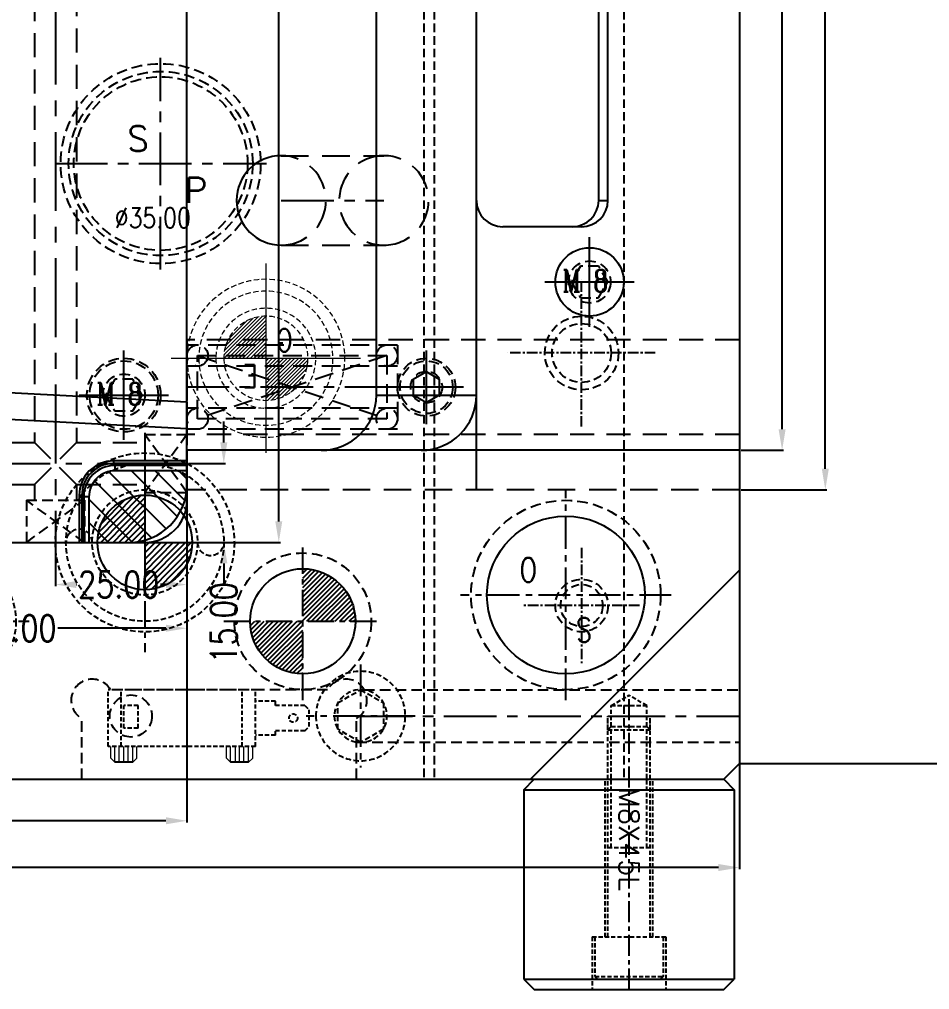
# Model space of a CAD drawing. Header units: millimetres. Extents: x 27300 to 28436, y -21252 to -20448.
# Drawn here: x 27896.8 to 28069.8, y -20883.9 to -20699.5 of the extents above; entities that cross this region are included whole.
import ezdxf

# ---------------------------------------------------------------- set-up
doc = ezdxf.new("R2010")
doc.units = ezdxf.units.MM
doc.header["$LTSCALE"] = 8
for name, pattern in [('CENTER', [2, 1.25, -0.25, 0.25, -0.25]), ('CENTER2', [1.125, 0.75, -0.125, 0.125, -0.125]), ('HIDDEN', [0.375, 0.25, -0.125]), ('HIDDEN2', [0.1875, 0.125, -0.0625])]:
    doc.linetypes.add(name, pattern=pattern)
doc.layers.get('DEFPOINTS').update_dxf_attribs({"color": 6})
for name, color, linetype in [('Cav-cor', 30, 'Continuous'), ('cen', 1, 'CENTER'), ('GE', 214, 'Continuous'), ('ha', 8, 'Continuous'), ('hidden', 4, 'HIDDEN'), ('m', 144, 'HIDDEN2'), ('PIN', 5, 'Continuous'), ('SCREW', 52, 'HIDDEN'), ('SLIDE', 6, 'Continuous'), ('SP', 3, 'Continuous'), ('SPRING', 7, 'Continuous'), ('WT', 4, 'Continuous'), ('文字', 1, 'Continuous')]:
    doc.layers.add(name, color=color, linetype=linetype)
doc.layers.add('dim', color=3, linetype='Continuous', lineweight=15)
doc.layers.add('MBOM-ASSIS-LAYER', color=71, linetype='Continuous', lineweight=9)
doc.styles.add('ROMANC', font='RomanC.ttf', dxfattribs={"width": 0.8, "height": 7})
doc.styles.add('ROMANS', font='ROMANS.shx', dxfattribs={"height": 5, "bigfont": 'chineset.shx'})
doc.styles.get("Standard").update_dxf_attribs({"font": 'txt.shx', "width": 0.8, "bigfont": 'chineset.shx'})
doc.styles.add('txt', font='txt.shx', dxfattribs={"width": 0.75, "height": 3.2})
doc.dimstyles.new('ISO-25', dxfattribs={"dimtxt": 5, "dimasz": 4, "dimexe": 0.3, "dimexo": 0.3, "dimtad": 0, "dimzin": 1, "dimdsep": 46, "dimtxsty": 'Standard', "dimcen": 0, "dimclrd": 3, "dimclre": 3, "dimclrt": 3, "dimazin": 0, "dimtfac": 1, "dimtofl": 0, "dimtmove": 0, "dimatfit": 0, "dimfxl": 0, "dimarcsym": 0})

# ---------------------------------------------------------------- blocks, each defined once
blk = doc.blocks.new('10')
at = {"layer": 'cen', "ltscale": 0.6}
for p, q in [((0, 9.76), (0, -9.76)), ((-10.35, 0), (10.35, 0))]:
    blk.add_line(p, q, dxfattribs=at)
at = {"layer": 'm'}
blk.add_lwpolyline([(0, 5), (-4.33, 2.5), (-4.33, -2.5), (0, -5), (4.33, -2.5), (4.33, 2.5)], close=True, dxfattribs=at)
for radius in [8.5, 5]:
    blk.add_circle((0, 0), radius, dxfattribs=at)
blk = doc.blocks.new('*D26363')
at = {"layer": 'DEFPOINTS', "color": 0}
for p in [(27733.66, -20840.93), (28033.66, -20840.93), (27733.66, -20860.73)]:
    blk.add_point(p, dxfattribs=at)
at = {"layer": 'dim', "color": 3, "lineweight": -2}
for p, q in [((27733.66, -20841.23), (27733.66, -20861.03)), ((28033.66, -20841.23), (28033.66, -20861.03)), ((27737.66, -20860.73), (27874.37, -20860.73)), ((28029.66, -20860.73), (27892.95, -20860.73))]:
    blk.add_line(p, q, dxfattribs=at)
at = {"layer": 'dim', "color": 3}
for points in [[(27737.66, -20860.06), (27737.66, -20861.39), (27733.66, -20860.73)], [(28029.66, -20861.39), (28029.66, -20860.06), (28033.66, -20860.73)]]:
    blk.add_solid(points, dxfattribs=at)
at = {"layer": 'dim', "color": 3, "insert": (27883.66, -20860.73), "char_height": 5, "attachment_point": 5}
blk.add_mtext('300.00', dxfattribs=at)
blk = doc.blocks.new('20130710.143713')
at = {"layer": 'PIN', "linetype": 'Continuous'}
h = blk.add_hatch(dxfattribs=at)
h.set_pattern_fill('ANSI31', color=256, scale=6.545455, angle=180.5, style=0)
h.set_pattern_definition([(225.5, (3368.2201, 113694.80675), (0.5835685493, -0.573471216), [])])
h.paths.add_polyline_path([(0, 0), (0.08, -9, 0.414214), (9, 0.08)])
h.paths.add_polyline_path([(-9, -0.08), (0, 0), (-0.08, 9, 0.414214)])
at = {"layer": 'PIN', "linetype": 'CENTER2'}
for p, q in [((0, -9.8), (0, 9.8)), ((9.8, 0), (-9.8, 0))]:
    blk.add_line(p, q, dxfattribs=at)
at = {"layer": 'PIN', "linetype": 'Continuous'}
blk.add_circle((0, 0), 9, dxfattribs=at)
at = {"layer": 'SPRING', "linetype": 'CENTER', "ltscale": 0.5}
for p, q in [((0, -20.85), (0, 20.85)), ((20.88, 0), (-20.88, 0))]:
    blk.add_line(p, q, dxfattribs=at)
at = {"layer": 'SPRING', "linetype": 'CENTER'}
blk.add_line((20.88, 0), (-20.88, 0), dxfattribs=at)
at = {"layer": 'SPRING', "linetype": 'HIDDEN', "ltscale": 0.5}
for radius in [17, 15, 10]:
    blk.add_circle((0, 0), radius, dxfattribs=at)
for centre, start, end in [((-12.5, 0), 0, 180), ((12.5, 0), 180, 0)]:
    blk.add_arc(centre, 2.5, start, end, dxfattribs=at)
blk = doc.blocks.new('20130710.090407')
at = {"layer": 'SCREW', "linetype": 'CENTER', "ltscale": 0.15}
for p, q in [((0, -7.04), (0, 7.04)), ((-7, 0), (7, 0))]:
    blk.add_line(p, q, dxfattribs=at)
at = {"layer": 'SCREW', "linetype": 'HIDDEN', "ltscale": 0.4}
blk.add_lwpolyline([(-1.44, 2.5), (-2.89, 0), (-1.44, -2.5), (1.44, -2.5), (2.89, 0), (1.44, 2.5)], close=True, dxfattribs=at)
for radius in [5.5, 5, 3]:
    blk.add_circle((0, 0), radius, dxfattribs=at)
at = {"layer": 'dim', "style": 'ROMANC', "width": 0.8}
blk.add_text('M6', height=3.172, dxfattribs=at).set_placement((-2.88, -1.7))
blk = doc.blocks.new('20130710.090411')
at = {"layer": 'SP', "color": 145, "linetype": 'CENTER', "ltscale": 0.25}
for p, q in [((0, 15), (0, -15)), ((-15, 0), (15, 0))]:
    blk.add_line(p, q, dxfattribs=at)
at = {"layer": 'SP', "color": 145, "linetype": 'HIDDEN', "ltscale": 0.5}
for radius in [12.5, 11.5]:
    blk.add_circle((0, 0), radius, dxfattribs=at)
at = {"layer": 'SCREW'}
blk.add_blockref('20130710.090407', (0, 0), dxfattribs=at)
blk = doc.blocks.new('*D26429')
at = {"layer": 'DEFPOINTS', "color": 0}
for p in [(27838.66, -20789.93), (27928.66, -20789.93), (27928.66, -20851.84)]:
    blk.add_point(p, dxfattribs=at)
at = {"layer": 'dim', "color": 3, "lineweight": -2}
for p, q in [((27838.66, -20790.23), (27838.66, -20852.14)), ((27928.66, -20790.23), (27928.66, -20852.14)), ((27842.66, -20851.84), (27876.04, -20851.84)), ((27924.66, -20851.84), (27891.29, -20851.84))]:
    blk.add_line(p, q, dxfattribs=at)
at = {"layer": 'dim', "color": 3}
for points in [[(27842.66, -20851.18), (27842.66, -20852.51), (27838.66, -20851.84)], [(27924.66, -20852.51), (27924.66, -20851.18), (27928.66, -20851.84)]]:
    blk.add_solid(points, dxfattribs=at)
at = {"layer": 'dim', "color": 3, "insert": (27883.66, -20851.84), "char_height": 5, "attachment_point": 5}
blk.add_mtext('90.00', dxfattribs=at)
blk = doc.blocks.new('*D26502')
at = {"layer": 'DEFPOINTS', "color": 0}
for p in [(28033.66, -20556.43), (28041.75, -20556.43), (28033.66, -20781.43)]:
    blk.add_point(p, dxfattribs=at)
at = {"layer": 'dim', "color": 3, "lineweight": -2}
for p, q in [((28033.96, -20556.43), (28042.05, -20556.43)), ((28041.75, -20560.43), (28041.75, -20658.97)), ((28041.75, -20777.43), (28041.75, -20678.89)), ((28033.96, -20781.43), (28042.05, -20781.43))]:
    blk.add_line(p, q, dxfattribs=at)
at = {"layer": 'dim', "color": 3}
for points in [[(28042.42, -20560.43), (28041.09, -20560.43), (28041.75, -20556.43)], [(28041.09, -20777.43), (28042.42, -20777.43), (28041.75, -20781.43)]]:
    blk.add_solid(points, dxfattribs=at)
at = {"layer": 'dim', "color": 3, "insert": (28041.75, -20668.93), "char_height": 5, "attachment_point": 5, "rotation": 90}
blk.add_mtext('225.00', dxfattribs=at)
blk = doc.blocks.new('*D26503')
at = {"layer": 'DEFPOINTS', "color": 0}
for p in [(28033.66, -20548.93), (28033.66, -20788.93), (28049.96, -20788.93)]:
    blk.add_point(p, dxfattribs=at)
at = {"layer": 'dim', "color": 3, "lineweight": -2}
for p, q in [((28033.96, -20548.93), (28050.26, -20548.93)), ((28049.96, -20552.93), (28049.96, -20659.31)), ((28049.96, -20784.93), (28049.96, -20678.56)), ((28033.96, -20788.93), (28050.26, -20788.93))]:
    blk.add_line(p, q, dxfattribs=at)
at = {"layer": 'dim', "color": 3}
for points in [[(28050.63, -20552.93), (28049.3, -20552.93), (28049.96, -20548.93)], [(28049.3, -20784.93), (28050.63, -20784.93), (28049.96, -20788.93)]]:
    blk.add_solid(points, dxfattribs=at)
at = {"layer": 'dim', "color": 3, "insert": (28049.96, -20668.93), "char_height": 5, "attachment_point": 5, "rotation": 90}
blk.add_mtext('240.00', dxfattribs=at)
blk = doc.blocks.new('20160811.145329')
at = {"layer": 'SLIDE', "linetype": 'HIDDEN', "ltscale": 2.6}
for p, q in [((0, 8.5), (19.5, 8.5)), ((0, -8.5), (19.5, -8.5))]:
    blk.add_line(p, q, dxfattribs=at)
at = {"layer": 'SLIDE', "linetype": 'CENTER'}
blk.add_line((0, 0), (19.5, 0), dxfattribs=at)
at = {"layer": 'SLIDE'}
blk.add_arc((0, 0), 8.5, 90, 270, dxfattribs=at)
at = {"layer": 'SLIDE', "linetype": 'HIDDEN', "ltscale": 2.6}
for centre, start, end in [((0, 0), 270, 90), ((19.5, 0), 90, 270), ((19.5, 0), 270, 90)]:
    blk.add_arc(centre, 8.5, start, end, dxfattribs=at)
blk = doc.blocks.new('20160815.170155')
at = {"layer": 'GE', "lineweight": 13}
h = blk.add_hatch(dxfattribs=at)
h.set_pattern_fill('ANSI31', color=256, scale=4, style=0)
h.set_pattern_definition([(315, (26687.59036, -19615.64165), (-0.3535533906, -0.3535533906), [])])
h.paths.add_polyline_path([(0, 0), (0, -8, -0.414214), (-8, 0)])
h.paths.add_polyline_path([(0, 8, -0.414214), (8, 0), (0, 0)])
at = {"layer": 'GE', "linetype": 'CENTER', "lineweight": 13, "ltscale": 5}
for p, q in [((0, 18), (0, -18)), ((18, 0), (-18, 0))]:
    blk.add_line(p, q, dxfattribs=at)
at = {"layer": 'GE', "linetype": 'HIDDEN2', "lineweight": 13}
for radius in [15, 12.75, 9.5, 8]:
    blk.add_circle((0, 0), radius, dxfattribs=at)
at = {"layer": 'GE', "lineweight": 13, "style": 'ROMANS', "width": 0.75}
for s, p in [('G', (-5.03, 1.24)), ('E', (1.62, -5.58))]:
    blk.add_text(s, height=4.34, dxfattribs=at).set_placement(p)
blk = doc.blocks.new('20160817.185832')
at = {"layer": 'SPRING', "color": 101, "linetype": 'HIDDEN', "ltscale": 1.8}
for p, q in [((-40, 8), (-40, -8)), ((0, 8), (-40, 8)), ((0, 8), (0, -8)), ((-38, -6), (-38, 6)), ((-38, 6), (-2, 6)), ((-38, 6), (-2, -6)), ((-2, 6), (-38, -6)), ((-2, 6), (-2, -6)), ((0, 4), (-40, 4)), ((0, -4), (-40, -4)), ((-2, -6), (-38, -6)), ((0, -8), (-40, -8))]:
    blk.add_line(p, q, dxfattribs=at)
at = {"layer": 'SPRING', "color": 101, "linetype": 'CENTER'}
blk.add_line((0, 0), (-40, 0), dxfattribs=at)
at = {"layer": 'SPRING', "color": 101, "linetype": 'HIDDEN', "ltscale": 1.8}
for centre in [(-38, 6), (-2, 6), (-38, -6), (-2, -6)]:
    blk.add_circle(centre, 2, dxfattribs=at)
blk = doc.blocks.new('20160817.185847')
at = {"linetype": 'HIDDEN', "ltscale": 2.3}
for p, q in [((105, 9), (0, 9)), ((0, 9), (0, -9)), ((105, -9), (0, -9))]:
    blk.add_line(p, q, dxfattribs=at)
blk = doc.blocks.new('20100512.182342')
at = {"linetype": 'HIDDEN'}
blk.add_circle((0, 0), 5.5, dxfattribs=at)
at = {"layer": 'SCREW', "linetype": 'CENTER', "ltscale": 5}
for p, q in [((0, -7.04), (0, 7.04)), ((-7, 0), (7, 0))]:
    blk.add_line(p, q, dxfattribs=at)
at = {"layer": 'SCREW', "linetype": 'Continuous'}
blk.add_lwpolyline([(-1.44, 2.5), (-2.89, 0), (-1.44, -2.5), (1.44, -2.5), (2.89, 0), (1.44, 2.5)], close=True, dxfattribs=at)
at = {"layer": 'SCREW'}
for radius in [5, 3]:
    blk.add_circle((0, 0), radius, dxfattribs=at)
blk = doc.blocks.new('20160817.190310')
at = {"layer": 'SCREW', "linetype": 'CENTER2', "ltscale": 5}
for p, q in [((0, -8.5), (0, 8.5)), ((-8.5, 0), (8.5, 0))]:
    blk.add_line(p, q, dxfattribs=at)
at = {"layer": 'SCREW'}
blk.add_lwpolyline([(-1.73, 3), (-3.46, 0), (-1.73, -3), (1.73, -3), (3.46, 0), (1.73, 3)], close=True, dxfattribs=at)
at = {"layer": 'SCREW', "linetype": 'ByBlock'}
blk.add_circle((0, 0), 6.5, dxfattribs=at)
at = {"layer": 'SCREW'}
blk.add_circle((0, 0), 4, dxfattribs=at)
at = {"layer": 'dim', "style": 'ROMANC', "width": 0.8}
blk.add_text('M 8', height=4.186, dxfattribs=at).set_placement((-5.2, -1.86))
blk = doc.blocks.new('cb_8')
at = {"linetype": 'HIDDEN'}
blk.add_circle((0, 0), 7, dxfattribs=at)
at = {"layer": 'SCREW', "linetype": 'CENTER2', "ltscale": 5}
for p, q in [((0, -8.5), (0, 8.5)), ((-8.5, 0), (8.5, 0))]:
    blk.add_line(p, q, dxfattribs=at)
at = {"layer": 'SCREW'}
blk.add_lwpolyline([(-1.73, 3), (-3.46, 0), (-1.73, -3), (1.73, -3), (3.46, 0), (1.73, 3)], close=True, dxfattribs=at)
for radius in [6.5, 4]:
    blk.add_circle((0, 0), radius, dxfattribs=at)
at = {"layer": 'dim', "style": 'ROMANC', "width": 0.8}
blk.add_text('M 8', height=4.186, dxfattribs=at).set_placement((-5.2, -1.86))
blk = doc.blocks.new('20160827.135622')
at = {"layer": 'SP', "linetype": 'CENTER'}
for p, q in [((0, -20.12), (0, 20.12)), ((-20.12, 0), (20.12, 0))]:
    blk.add_line(p, q, dxfattribs=at)
at = {"layer": 'SP', "linetype": 'HIDDEN'}
for radius in [19, 17.5, 16.5]:
    blk.add_circle((0, 0), radius, dxfattribs=at)
at = {"layer": 'SP'}
for s, p in [('S', (-6.37, 2.33)), ('P', (4.54, -7.46))]:
    blk.add_text(s, height=4.8, dxfattribs=at).set_placement(p)
at = {"layer": 'SP', "color": 6, "insert": (-1.49, -10.32), "char_height": 3.828, "attachment_point": 5}
blk.add_mtext('Ø35.00', dxfattribs=at)
blk = doc.blocks.new('20150513.114825')
at = {"layer": 'WT', "color": 125, "linetype": 'HIDDEN'}
for p, q in [((-5.5, 8), (5.5, 8)), ((5.5, 8), (-5.5, 0)), ((-5.5, 8), (5.5, 0)), ((-5.5, 0), (-5.5, 8)), ((5.5, 0), (5.5, 8)), ((-5.5, 0), (5.5, 0))]:
    blk.add_line(p, q, dxfattribs=at)
blk = doc.blocks.new('*D27018')
at = {"layer": 'DEFPOINTS', "color": 0}
for p in [(27928.66, -20783.93), (27920.66, -20798.93), (27935.66, -20798.93)]:
    blk.add_point(p, dxfattribs=at)
at = {"layer": 'dim', "color": 3, "lineweight": -2}
for p, q in [((27935.66, -20779.93), (27935.66, -20775.93)), ((27928.96, -20783.93), (27935.96, -20783.93)), ((27920.96, -20798.93), (27935.96, -20798.93)), ((27935.66, -20802.93), (27935.66, -20806.93))]:
    blk.add_line(p, q, dxfattribs=at)
at = {"layer": 'dim', "color": 3}
for points in [[(27934.99, -20779.93), (27936.33, -20779.93), (27935.66, -20783.93)], [(27936.33, -20802.93), (27934.99, -20802.93), (27935.66, -20798.93)]]:
    blk.add_solid(points, dxfattribs=at)
at = {"layer": 'dim', "color": 3, "insert": (27935.66, -20814.22), "char_height": 5, "attachment_point": 5, "rotation": 90}
blk.add_mtext('15.00', dxfattribs=at)
blk = doc.blocks.new('*D27019')
at = {"layer": 'DEFPOINTS', "color": 0}
for p in [(27928.66, -20553.93), (27946.11, -20553.93), (27920.66, -20798.93)]:
    blk.add_point(p, dxfattribs=at)
at = {"layer": 'dim', "color": 3, "lineweight": -2}
for p, q in [((27928.96, -20553.93), (27946.41, -20553.93)), ((27946.11, -20557.93), (27946.11, -20666.47)), ((27946.11, -20794.93), (27946.11, -20686.39)), ((27920.96, -20798.93), (27946.41, -20798.93))]:
    blk.add_line(p, q, dxfattribs=at)
at = {"layer": 'dim', "color": 3}
for points in [[(27946.77, -20557.93), (27945.44, -20557.93), (27946.11, -20553.93)], [(27945.44, -20794.93), (27946.77, -20794.93), (27946.11, -20798.93)]]:
    blk.add_solid(points, dxfattribs=at)
at = {"layer": 'dim', "color": 3, "insert": (27946.11, -20676.43), "char_height": 5, "attachment_point": 5, "rotation": 90}
blk.add_mtext('245.00', dxfattribs=at)
blk = doc.blocks.new('*D27020')
at = {"layer": 'DEFPOINTS', "color": 0}
for p in [(27928.66, -20790.93), (27903.66, -20798.93), (27903.66, -20806.94)]:
    blk.add_point(p, dxfattribs=at)
at = {"layer": 'dim', "color": 3, "lineweight": -2}
for p, q in [((27928.66, -20791.23), (27928.66, -20807.24)), ((27903.66, -20799.23), (27903.66, -20807.24)), ((27907.66, -20806.94), (27907.74, -20806.94)), ((27924.66, -20806.94), (27923.66, -20806.94))]:
    blk.add_line(p, q, dxfattribs=at)
at = {"layer": 'dim', "color": 3}
for points in [[(27907.66, -20806.27), (27907.66, -20807.61), (27903.66, -20806.94)], [(27924.66, -20807.61), (27924.66, -20806.27), (27928.66, -20806.94)]]:
    blk.add_solid(points, dxfattribs=at)
at = {"layer": 'dim', "color": 3, "insert": (27915.7, -20806.94), "char_height": 5, "attachment_point": 5}
blk.add_mtext('25.00', dxfattribs=at)
blk = doc.blocks.new('*D27021')
at = {"layer": 'DEFPOINTS', "color": 0}
for p in [(27928.66, -20781.43), (27863.66, -20798.93), (27928.66, -20815.25)]:
    blk.add_point(p, dxfattribs=at)
at = {"layer": 'dim', "color": 3, "lineweight": -2}
for p, q in [((27928.66, -20781.73), (27928.66, -20815.55)), ((27863.66, -20799.23), (27863.66, -20815.55)), ((27867.66, -20815.25), (27888.2, -20815.25)), ((27924.66, -20815.25), (27904.12, -20815.25))]:
    blk.add_line(p, q, dxfattribs=at)
at = {"layer": 'dim', "color": 3}
for points in [[(27867.66, -20814.58), (27867.66, -20815.91), (27863.66, -20815.25)], [(27924.66, -20815.91), (27924.66, -20814.58), (27928.66, -20815.25)]]:
    blk.add_solid(points, dxfattribs=at)
at = {"layer": 'dim', "color": 3, "insert": (27896.16, -20815.25), "char_height": 5, "attachment_point": 5}
blk.add_mtext('65.00', dxfattribs=at)
blk = doc.blocks.new('20150423.164413')
at = {"layer": 'SCREW', "linetype": 'HIDDEN', "ltscale": 0.4}
for p, q in [((-3.38, 54), (0, 55.95)), ((3.38, 54), (0, 55.95)), ((-3.38, 54), (3.38, 54)), ((-3.38, 50), (-3.38, 54)), ((3.38, 50), (3.38, 54)), ((-4, 10), (-4, 52)), ((-4, 52), (4, 52)), ((-4, 49.38), (-4, 52)), ((4, 10), (4, 52)), ((4, 49.38), (4, 52)), ((-3.38, 50), (-4, 49.38)), ((-3.38, 50), (3.38, 50)), ((-3.38, 27), (-3.38, 50)), ((3.38, 50), (4, 49.38)), ((3.38, 27), (3.38, 50)), ((-4, 49.38), (4, 49.38)), ((-4.5, 10), (-4.5, 40)), ((4.5, 10), (4.5, 40)), ((-4, 27), (4, 27)), ((-7, 10), (-7, 0)), ((-7, 10), (7, 10)), ((-6.5, 10), (-6.5, 2.5)), ((6.5, 10), (6.5, 2.5)), ((7, 10), (7, 0)), ((-6.5, 2.5), (-6, 2)), ((-6.5, 2.5), (6.5, 2.5)), ((-6, 2), (6, 2)), ((6.5, 2.5), (6, 2))]:
    blk.add_line(p, q, dxfattribs=at)
at = {"layer": 'SCREW', "linetype": 'CENTER', "ltscale": 0.4}
blk.add_line((0, 0), (0, 55.95), dxfattribs=at)
at = {"layer": 'SP'}
for p, q in [((-20, 38), (-18, 40)), ((-18, 40), (18, 40)), ((18, 40), (20, 38)), ((-20, 38), (20, 38)), ((-20, 38), (-20, 2)), ((20, 38), (20, 2)), ((-20, 2), (20, 2)), ((-20, 2), (-18, 0)), ((18, 0), (20, 2)), ((-18, 0), (18, 0))]:
    blk.add_line(p, q, dxfattribs=at)
at = {"layer": '文字', "linetype": 'Continuous', "style": 'txt'}
blk.add_text('M8X45L', height=3.802, rotation=270, dxfattribs=at).set_placement((-1.87, 38.46))
blk = doc.blocks.new('20160902.193036')
at = {"color": 1, "linetype": 'HIDDEN', "ltscale": 0.4}
for p, q in [((-92, 5), (-120, 5)), ((-120, -5.8), (-120, 5)), ((-117.5, -5.8), (-117.5, 5)), ((-94.5, -5.8), (-94.5, 5)), ((-92, -5.8), (-92, 5)), ((-117, -2.3), (-117, 2)), ((-114.3, 2), (-117, 2)), ((-114.3, -2.3), (-114.3, 2)), ((-88.2, 2.85), (-92, 2.85)), ((-88.2, 2), (-88.2, 2.85)), ((-82.6, 2), (-88.2, 2)), ((-82.6, 2), (-81.8, 1.2)), ((-81.8, -2), (-81.8, 1.2)), ((-114.3, -2.3), (-117, -2.3)), ((-88.2, -3.65), (-92, -3.65)), ((-88.2, -3.65), (-88.2, -2.8)), ((-82.6, -2.8), (-88.2, -2.8)), ((-82.6, -2.8), (-81.8, -2)), ((-92, -5.8), (-120, -5.8))]:
    blk.add_line(p, q, dxfattribs=at)
at = {"color": 60, "linetype": 'HIDDEN'}
for p, q in [((-78.27, 5), (-120, 5)), ((-71.34, 5), (0, 5)), ((-125, -12), (-125, -0.46)), ((-72.8, -12), (-72.8, -0.46)), ((-72.8, -5), (0, -5)), ((-125, -12), (-72.8, -12))]:
    blk.add_line(p, q, dxfattribs=at)
at = {"color": 60, "linetype": 'CENTER'}
blk.add_line((-72.16, 0), (0, 0), dxfattribs=at)
at = {"color": 2, "linetype": 'Continuous'}
for p, q in [((-115.3, -8.8), (-118.7, -8.8)), ((-93.3, -8.8), (-96.7, -8.8))]:
    blk.add_line(p, q, dxfattribs=at)
at = {"color": 1, "linetype": 'HIDDEN', "ltscale": 0.4}
blk.add_circle((-84.8, -0.4), 0.8, dxfattribs=at)
at = {"color": 60, "linetype": 'HIDDEN'}
for centre, start, end in [((-123, 3), 30, 240), ((-74.8, 3), 300, 150)]:
    blk.add_arc(centre, 4, start, end, dxfattribs=at)
at = {"layer": 'MBOM-ASSIS-LAYER', "color": 2, "linetype": 'Continuous'}
for p, q in [((-119.5, -8), (-119.5, -5.8)), ((-118.7, -8.8), (-118.7, -5.8)), ((-117.89, -8.8), (-117.89, -5.8)), ((-117, -8.8), (-117, -5.8)), ((-116.18, -8.8), (-116.18, -5.8)), ((-115.3, -8.8), (-115.3, -5.8)), ((-114.5, -8), (-114.5, -5.8)), ((-97.5, -8), (-97.5, -5.8)), ((-96.7, -8.8), (-96.7, -5.8)), ((-95.78, -8.8), (-95.78, -5.8)), ((-95, -8.8), (-95, -5.8)), ((-94.19, -8.8), (-94.19, -5.8)), ((-93.3, -8.8), (-93.3, -5.8)), ((-92.5, -8), (-92.5, -5.8)), ((-119.5, -8), (-118.7, -8.8)), ((-114.5, -8), (-115.3, -8.8)), ((-97.5, -8), (-96.7, -8.8)), ((-92.5, -8), (-93.3, -8.8))]:
    blk.add_line(p, q, dxfattribs=at)
at = {"layer": 'SP', "color": 2, "linetype": 'HIDDEN'}
blk.add_circle((-115.65, 0), 4, dxfattribs=at)

msp = doc.modelspace()

# ---------------------------------------------------------------- hatches: boundary and pattern name
at = {"layer": 'Cav-cor'}
h = msp.add_hatch(dxfattribs=at)
h.set_pattern_fill('ANSI31', color=241, angle=90, style=0)
h.set_pattern_definition([(135, (-279.0593, -558.1137), (-2.24506403, -2.24506403), [])])
h.paths.add_polyline_path([(27917.661, -20798.931, 0.4142136), (27928.661, -20787.931), (27928.661, -20785.299), (27915.023, -20785.299, 0.414518), (27910.029, -20790.292), (27910.029, -20798.931)])
at = {"layer": 'ha'}
h = msp.add_hatch(dxfattribs=at)
h.set_pattern_fill('ANSI31', color=256, scale=0.2, style=0)
h.set_pattern_definition([(45, (27654.6487, -20853.86646), (-0.4490128, 0.4490128), [])])
h.paths.add_polyline_path([(27816.661, -20813.931), (27806.661, -20813.931, 0.4142136), (27816.661, -20823.931)])
h.paths.add_polyline_path([(27816.661, -20803.931), (27816.661, -20813.931), (27826.661, -20813.931, 0.4142136)])
h.paths.add_polyline_path([(27950.661, -20813.931), (27940.661, -20813.931, 0.4142136), (27950.661, -20823.931)])
h.paths.add_polyline_path([(27950.661, -20803.931), (27950.661, -20813.931), (27960.661, -20813.931, 0.4142136)])

# ---------------------------------------------------------------- linework, layer by layer
at = {"color": 8, "linetype": 'HIDDEN', "ltscale": 0.8}
for p, q in [((27973.661, -20493.931), (27973.661, -20843.931)), ((27975.661, -20493.931), (27975.661, -20843.931)), ((28011.661, -20493.931), (28011.661, -20843.931))]:
    msp.add_line(p, q, dxfattribs=at)
for p, q in [((28033.661, -20496.931), (28033.661, -20840.931)), ((28003.661, -20738.931), (27988.661, -20738.931)), ((28033.661, -20804.215), (27993.945, -20843.931)), ((28033.661, -20840.931), (28030.661, -20843.931)), ((28033.661, -20840.931), (28083.517, -20840.931)), ((27736.661, -20843.931), (28030.661, -20843.931))]:
    msp.add_line(p, q)
at = {"linetype": 'Continuous'}
for p, q in [((27983.661, -20733.931), (27983.661, -20603.931)), ((28006.898, -20733.931), (28006.898, -20603.931)), ((28008.661, -20733.931), (28008.661, -20603.931)), ((28006.898, -20733.931), (28008.661, -20733.931))]:
    msp.add_line(p, q, dxfattribs=at)
at = {"color": 8, "linetype": 'CENTER', "ltscale": 0.2}
for p, q in [((28003.661, -20776.931), (28003.661, -20748.931)), ((28017.661, -20762.931), (27989.661, -20762.931)), ((28003.661, -20799.948), (28003.661, -20821.913)), ((28014.644, -20810.931), (27992.678, -20810.931))]:
    msp.add_line(p, q, dxfattribs=at)
at = {"color": 8, "linetype": 'HIDDEN', "ltscale": 0.8}
for centre, radius in [((28003.661, -20762.931), 7), ((28003.661, -20762.931), 5.6), ((28003.661, -20810.931), 5), ((28003.661, -20810.931), 4)]:
    msp.add_circle(centre, radius, dxfattribs=at)
for centre, radius in [((28000.661, -20808.931), 15), ((27950.661, -20813.931), 10)]:
    msp.add_circle(centre, radius)
msp.add_arc((27988.661, -20733.931), 5, 180, 270)
at = {"linetype": 'Continuous'}
for centre in [(28001.898, -20733.931), (28003.661, -20733.931)]:
    msp.add_arc(centre, 5, 270, 0, dxfattribs=at)
at = {"layer": 'Cav-cor', "color": 241}
for p, q in [((27928.661, -20790.931), (27928.661, -20546.931)), ((27928.661, -20783.456), (27914.678, -20783.456)), ((27914.678, -20783.456), (27914.678, -20783.955)), ((27928.661, -20783.955), (27914.678, -20783.955)), ((27915.023, -20784.3), (27914.678, -20783.955)), ((27928.661, -20784.3), (27915.023, -20784.3)), ((27915.023, -20785.299), (27915.023, -20784.3)), ((27928.661, -20785.299), (27915.023, -20785.299)), ((27908.187, -20789.947), (27908.686, -20789.947)), ((27908.187, -20789.947), (27908.187, -20798.931)), ((27909.031, -20790.292), (27908.686, -20789.947)), ((27908.686, -20789.947), (27908.686, -20798.931)), ((27910.029, -20790.292), (27909.031, -20790.292)), ((27909.031, -20790.292), (27909.031, -20798.931)), ((27910.029, -20790.292), (27910.029, -20798.931)), ((27846.661, -20798.931), (27920.661, -20798.931))]:
    msp.add_line(p, q, dxfattribs=at)
for centre, radius, start, end in [((27914.674, -20789.944), 6.487, 89.96879, 180.03121), ((27914.673, -20789.942), 5.986, 89.95049, 180.04951), ((27915.023, -20790.293), 5.992, 90.00589, 179.99411), ((27915.02, -20790.289), 4.99, 89.97023, 180.02977), ((27917.661, -20787.931), 11, 270, 0), ((27920.661, -20790.931), 8, 270, 0)]:
    msp.add_arc(centre, radius, start, end, dxfattribs=at)
at = {"layer": 'cen', "ltscale": 0.6}
for p, q in [((28000.661, -20828.931), (28000.661, -20788.931)), ((28020.661, -20808.931), (27980.661, -20808.931))]:
    msp.add_line(p, q, dxfattribs=at)
at = {"layer": 'cen', "ltscale": 0.5}
for p, q in [((27950.661, -20828.931), (27950.661, -20798.931)), ((27935.661, -20813.931), (27965.661, -20813.931))]:
    msp.add_line(p, q, dxfattribs=at)
at = {"layer": 'hidden'}
for centre, radius in [((28000.661, -20808.931), 18), ((27950.661, -20813.931), 13)]:
    msp.add_circle(centre, radius, dxfattribs=at)
at = {"layer": 'SLIDE'}
for p, q in [((27983.661, -20788.931), (27983.661, -20548.931)), ((27964.661, -20770.931), (27964.661, -20566.931)), ((27928.661, -20772.282), (27883.661, -20769.924)), ((27964.661, -20770.931), (27983.661, -20770.931)), ((27883.661, -20774.931), (27928.661, -20777.289)), ((28033.661, -20781.431), (27928.661, -20781.431))]:
    msp.add_line(p, q, dxfattribs=at)
at = {"layer": 'SLIDE', "linetype": 'HIDDEN', "ltscale": 2.6}
msp.add_line((28033.661, -20788.931), (27928.661, -20788.931), dxfattribs=at)
at = {"layer": 'SLIDE'}
for centre in [(27954.161, -20770.931), (27973.161, -20770.931)]:
    msp.add_arc(centre, 10.5, 270, 0, dxfattribs=at)
at = {"layer": 'WT', "color": 125, "linetype": 'HIDDEN', "ltscale": 2.3}
for p, q in [((27899.661, -20646.931), (27899.661, -20779.931)), ((27907.661, -20652.931), (27907.661, -20779.931)), ((27867.661, -20779.931), (27899.661, -20779.931)), ((27907.661, -20787.931), (27899.661, -20779.931)), ((27899.661, -20787.931), (27907.661, -20779.931)), ((27907.661, -20779.931), (27920.661, -20779.931)), ((27867.661, -20787.931), (27899.661, -20787.931)), ((27899.661, -20787.931), (27899.661, -20790.931)), ((27907.661, -20787.931), (27907.661, -20790.931)), ((27907.661, -20787.931), (27920.661, -20787.931))]:
    msp.add_line(p, q, dxfattribs=at)
at = {"layer": 'WT', "color": 125, "linetype": 'CENTER', "ltscale": 1.5}
for p, q in [((27903.661, -20648.931), (27903.661, -20798.931)), ((27863.661, -20783.931), (27928.661, -20783.931))]:
    msp.add_line(p, q, dxfattribs=at)

# ---------------------------------------------------------------- block references
for name, p in [('20160817.185847', (27928.661, -20769.431)), ('20150423.164413', (28012.661, -20883.931))]:
    msp.add_blockref(name, p)
at = {"linetype": 'Continuous', "rotation": 90}
msp.add_blockref('20100512.182342', (27974.161, -20769.431), dxfattribs=at)
at = {"layer": 'dim'}
msp.add_blockref('20160827.135622', (27923.661, -20726.931), dxfattribs=at)
at = {"layer": 'dim', "xscale": -1}
msp.add_blockref('10', (27961.661, -20831.931), dxfattribs=at)
at = {"layer": 'GE', "xscale": -1}
msp.add_blockref('20160815.170155', (27943.661, -20763.931), dxfattribs=at)
at = {"layer": 'SCREW', "linetype": 'ByBlock'}
msp.add_blockref('20160817.190310', (28005.161, -20749.431), dxfattribs=at)
at = {"layer": 'SCREW'}
msp.add_blockref('cb_8', (27916.661, -20770.931), dxfattribs=at)
at = {"layer": 'SLIDE'}
msp.add_blockref('20160811.145329', (27946.582, -20733.931), dxfattribs=at)
at = {"layer": 'SP'}
msp.add_blockref('20130710.090411', (27883.661, -20813.931), dxfattribs=at)
at = {"layer": 'SPRING'}
msp.add_blockref('20160817.185832', (27968.661, -20769.431), dxfattribs=at)
at = {"layer": 'SPRING', "rotation": 180}
msp.add_blockref('20130710.143713', (27920.661, -20798.931), dxfattribs=at)
at = {"layer": 'WT', "color": 125, "linetype": 'HIDDEN', "ltscale": 2.3, "rotation": -90}
msp.add_blockref('20150513.114825', (27920.661, -20783.931), dxfattribs=at)
at = {"layer": 'WT', "color": 125, "linetype": 'HIDDEN', "ltscale": 2.3, "xscale": -1, "rotation": 180}
msp.add_blockref('20150513.114825', (27903.661, -20790.931), dxfattribs=at)
at = {"layer": 'WT'}
msp.add_blockref('20160902.193036', (28033.661, -20831.931), dxfattribs=at)

# ---------------------------------------------------------------- texts
at = {"style": 'ROMANS', "width": 0.75}
for s, p in [('O', (27991.89, -20806.466)), ('S', (28002.61, -20817.866))]:
    msp.add_text(s, height=4.6, dxfattribs=at).set_placement(p)

# ---------------------------------------------------------------- dimensions: what is measured, and where the dimension line sits
at = {"layer": 'dim'}
for base, p1, p2, picture, middle in [((28049.962, -20788.931), (28033.661, -20548.931), (28033.661, -20788.931), '*D26503', (28049.962, -20668.931)), ((28041.753, -20556.431), (28033.661, -20781.431), (28033.661, -20556.431), '*D26502', (28041.753, -20668.931)), ((27935.661, -20798.931), (27928.661, -20783.931), (27920.661, -20798.931), '*D27018', (27935.661, -20814.222))]:
    dim = msp.add_linear_dim(base=base, p1=p1, p2=p2, angle=90, dimstyle='ISO-25', dxfattribs=at)
    dim.commit()
    dim.dimension.update_dxf_attribs({"geometry": picture, "text_midpoint": middle, "dimtype": 160})
dim = msp.add_linear_dim(base=(27946.106, -20553.931), p1=(27920.661, -20798.931), p2=(27928.661, -20553.931), angle=90, dimstyle='ISO-25', dxfattribs=at)
dim.commit()
dim.dimension.update_dxf_attribs({"geometry": '*D27019', "text_midpoint": (27946.106, -20676.431)})
dim = msp.add_linear_dim(base=(27928.661, -20815.246), p1=(27863.661, -20798.931), p2=(27928.661, -20781.431), dimstyle='ISO-25', dxfattribs=at)
dim.commit()
dim.dimension.update_dxf_attribs({"geometry": '*D27021', "text_midpoint": (27896.161, -20815.246)})
for base, p1, p2, picture, middle in [((27928.661, -20851.843), (27838.661, -20789.931), (27928.661, -20789.931), '*D26429', (27883.661, -20851.843)), ((27903.661, -20806.939), (27928.661, -20790.931), (27903.661, -20798.931), '*D27020', (27915.703, -20806.939)), ((27733.661, -20860.726), (28033.661, -20840.931), (27733.661, -20840.931), '*D26363', (27883.661, -20860.726))]:
    dim = msp.add_linear_dim(base=base, p1=p1, p2=p2, dimstyle='ISO-25', dxfattribs=at)
    dim.commit()
    dim.dimension.update_dxf_attribs({"geometry": picture, "text_midpoint": middle, "dimtype": 160})

doc.saveas('drawing.dxf')
